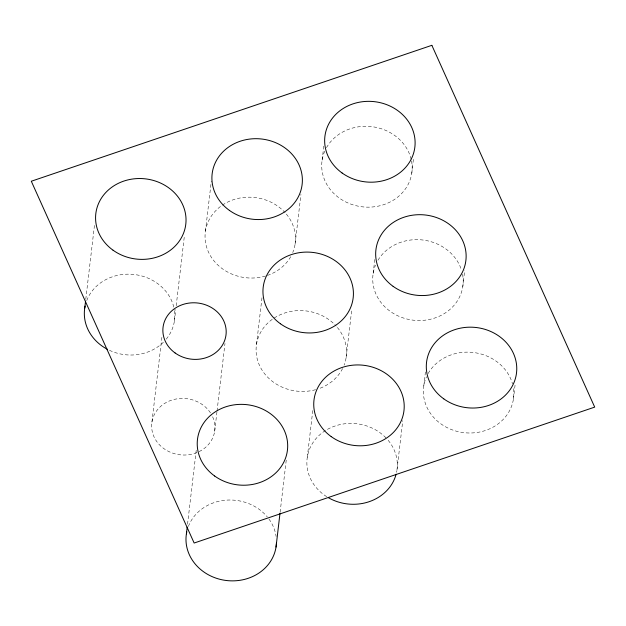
<?xml version="1.0" encoding="UTF-8"?>
<svg xmlns="http://www.w3.org/2000/svg" width="626" height="626" viewBox="0 0 626 626"><rect width="100%" height="100%" fill="white"/><g stroke="black" fill="none" stroke-linecap="round" stroke-linejoin="round"><path stroke-width="0.47" stroke-dasharray="3.13 2.35" d="M85.778 299.291L94.628 223.928M151.93 422.104L162.024 336.123M174.38 321.208L175.742 309.612M176.196 305.746L184.474 235.22M205.461 231.002L211.322 181.141M187.542 524.165L196.4 448.811M214.663 431.361L216.932 412.033M217.042 411.071L224.984 343.439M256.503 344.394L262.137 296.458M295.081 244.218L300.942 194.365M280.119 512.271L286.473 458.169M322.14 160.115L323.939 144.755M307.296 457.238L313.039 408.34M346.123 357.618L351.867 308.72M373.159 273.476L374.849 259.07M411.759 173.339L413.676 157.016M396.915 470.455L402.768 420.602M423.786 385.96L425.594 370.6M462.778 286.7L464.695 270.369M513.406 399.185L515.214 383.816M212.629 416.775A31.707 28.256 6.7 0 1 197.722 452.262M196.9 452.606A31.707 28.256 6.7 0 1 154.732 438.263A31.707 28.256 6.7 0 1 169.552 400.914A31.707 28.256 6.7 0 1 211.791 415.077M411.517 160.89A45.299 40.361 6.7 0 1 362.344 206.83A45.299 40.361 6.7 0 1 324.863 150.889M326.498 147.658A45.299 40.361 6.7 0 1 373.01 126.82A45.299 40.361 6.7 0 1 411.321 159.943M462.544 274.251A45.299 40.361 6.7 0 1 413.896 320.246A45.299 40.361 6.7 0 1 375.506 265.134M377.979 260.236A45.299 40.361 6.7 0 1 422.918 240.024A45.299 40.361 6.7 0 1 461.597 270.455M513.484 388.636A45.299 40.361 6.7 0 1 462.927 432.535A45.299 40.361 6.7 0 1 426.517 376.735M428.153 373.503A45.299 40.361 6.7 0 1 473.592 352.516A45.299 40.361 6.7 0 1 512.506 383.887M286.34 214.076A45.299 40.361 6.7 0 1 292.733 252.56M290.714 256.683A45.299 40.361 6.7 0 1 267.31 275.463M265.479 276.043A45.299 40.361 6.7 0 1 209.718 254.547A45.299 40.361 6.7 0 1 225.665 203.106A45.299 40.361 6.7 0 1 285.12 212.676M337.383 327.476A45.299 40.361 6.7 0 1 344.136 365.06M342.602 368.511A45.299 40.361 6.7 0 1 319.252 388.543M315.582 389.701A45.299 40.361 6.7 0 1 260.471 367.407A45.299 40.361 6.7 0 1 276.982 316.349A45.299 40.361 6.7 0 1 336.162 326.068M388.175 440.313A45.299 40.361 6.7 0 1 396.571 472.34M326.717 496.692A45.299 40.361 6.7 0 1 318.626 435.86A45.299 40.361 6.7 0 1 386.954 438.912M174.451 310.66A45.299 40.361 6.7 0 1 165.867 339.582M163.386 342.242A45.299 40.361 6.7 0 1 108.423 349.824M86.74 300.543A45.299 40.361 6.7 0 1 133.635 274.438A45.299 40.361 6.7 0 1 174.31 309.706M188.395 526.388A45.299 40.361 6.7 0 1 224.014 500.362A45.299 40.361 6.7 0 1 267.286 516.904M268.992 519.095A45.299 40.361 6.7 0 1 276.105 536.498"/><path stroke-width="0.94" d="M84.76 307.984L85.551 301.223M186.407 533.829L187.205 527.061M276.027 547.046L280.002 513.234M396.125 474.211A45.299 40.361 6.7 0 1 328.376 497.693M107.555 349.378A45.299 40.361 6.7 0 1 85.097 306.106M276.418 543.235A45.299 40.361 6.7 0 1 226.096 580.474A45.299 40.361 6.7 0 1 186.751 531.943M431.854 45.322L31.3 181.235L194.146 543.032L594.7 407.119L431.854 45.322M113.032 250.189A45.299 40.361 6.7 0 0 185.609 225.563A45.299 40.361 6.7 0 0 123.768 181.102A45.299 40.361 6.7 0 0 113.032 250.189M214.687 476.034A45.299 40.361 6.7 0 0 287.264 451.401A45.299 40.361 6.7 0 0 225.423 406.939A45.299 40.361 6.7 0 0 214.687 476.034M331.201 436.604A45.299 40.361 6.7 0 0 403.786 411.978A45.299 40.361 6.7 0 0 341.937 367.517A45.299 40.361 6.7 0 0 331.201 436.604M280.409 323.759A45.299 40.361 6.7 0 0 352.994 299.134A45.299 40.361 6.7 0 0 291.145 254.672A45.299 40.361 6.7 0 0 280.409 323.759M229.366 210.367A45.299 40.361 6.7 0 0 301.951 185.734A45.299 40.361 6.7 0 0 240.102 141.273A45.299 40.361 6.7 0 0 229.366 210.367M443.764 398.848A45.299 40.361 6.7 0 0 516.34 374.215A45.299 40.361 6.7 0 0 454.499 329.753A45.299 40.361 6.7 0 0 443.764 398.848M393.128 286.356A45.299 40.361 6.7 0 0 465.713 261.731A45.299 40.361 6.7 0 0 403.864 217.269A45.299 40.361 6.7 0 0 393.128 286.356M342.109 173.003A45.299 40.361 6.7 0 0 414.686 148.378A45.299 40.361 6.7 0 0 352.845 103.916A45.299 40.361 6.7 0 0 342.109 173.003M175.084 352.954A31.707 28.256 6.7 0 0 225.892 335.716A31.707 28.256 6.7 0 0 182.604 304.588A31.707 28.256 6.7 0 0 175.084 352.954"/></g></svg>
